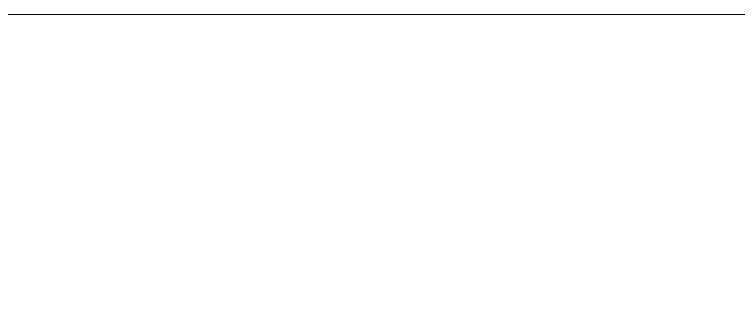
# Model space of a CAD drawing. Header units: millimetres. Extents: x -13069 to 207500, y -71366 to 56785.
# Drawn here: x 2999.4228 to 2999.6268, y 11133.0813 to 11133.161 of the extents above; entities that cross this region are included whole.
import ezdxf

# ---------------------------------------------------------------- set-up
doc = ezdxf.new("R2010")
doc.units = ezdxf.units.MM
doc.layers.add('Потолки', color=7, linetype='Continuous', lineweight=9)
doc.layers.add('Потолки штриховка', color=7, linetype='Continuous', lineweight=9)

msp = doc.modelspace()

# ---------------------------------------------------------------- hatches: boundary and pattern name
at = {"layer": 'Потолки штриховка', "lineweight": 18}
h = msp.add_hatch(dxfattribs=at)
h.set_pattern_fill('FP_70', color=256, style=0, pattern_type=2)
h.set_pattern_definition([(108.435, (108.29, 0), (-416.5008561577936, 832.9995359811583), [158.05, -1159.038]), (139.399, (58.31, 149.94), (-2499.010644328093, 2082.486787361661), [76.79899999999998, -3763.143]), (136.848, (416.5, 199.92), (-6247.540257437854, 5830.957738982451), [182.6909999999999, -8951.867999999999]), (109.983, (283.22, 324.87), (-1249.493930152306, 3332.002655996622), [97.5, -4777.508]), (90, (249.9, 0), (-416.5, 416.5), [83.3, -333.2]), (118.443, (249.9, 83.3), (2915.507139384581, -5414.496299581202), [227.365, -11140.87]), (84.28900000000002, (141.61, 283.22), (-416.5263003915205, -3748.496866602819), [83.71600000000001, -4102.058]), (129.806, (149.94, 366.52), (1666.015210235914, -2082.486510611914), [65.059, -3187.91])])
h.paths.add_polyline_path([(3923.889665693679, 9941.161049399278), (3939.418808399859, 9943.205499821934), (3953.889665693693, 9949.199525172206), (3966.316072564876, 9958.734642528092), (3975.851189920755, 9971.161049399288), (3981.845215271022, 9985.631906693132), (3983.889665693678, 10001.16104939927), (3983.889665693678, 11073.16104939928), (3981.845215271022, 11088.69019210542), (3975.851189920746, 11103.16104939927), (3966.316072564876, 11115.58745627046), (3953.889665693684, 11125.12257362633), (3939.418808399837, 11131.11659897662), (3923.889665693679, 11133.16104939928), (2851.889665693671, 11133.16104939928), (2836.360522987502, 11131.11659897661), (2821.88966569366, 11125.12257362633), (2809.463258822475, 11115.58745627047), (2799.928141466607, 11103.16104939929), (2793.93411611633, 11088.69019210544), (2791.889665693671, 11073.16104939929), (2791.889665693671, 10001.16104939929), (2793.934116116327, 9985.631906693123), (2799.928141466603, 9971.16104939928), (2809.463258822473, 9958.734642528092), (2821.889665693675, 9949.199525172215), (2836.360522987523, 9943.205499821934), (2851.889665693671, 9941.161049399278), (3593.291308460648, 9941.161049399278)])

# ---------------------------------------------------------------- linework, layer by layer
at = {"layer": 'Потолки'}
msp.add_line((2851.889665693668, 11133.16104939926), (3923.889665693676, 11133.16104939926), dxfattribs=at)

doc.saveas('drawing.dxf')
